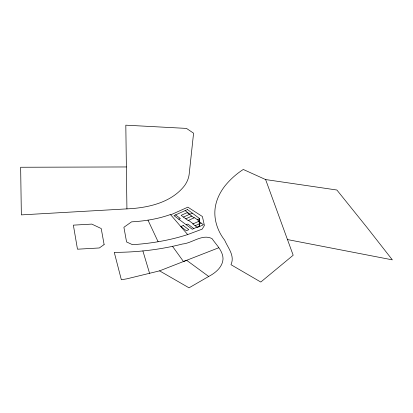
<?xml version="1.0" encoding="UTF-8"?>
<svg xmlns="http://www.w3.org/2000/svg" width="413" height="413" viewBox="0 0 413 413"><rect width="100%" height="100%" fill="white"/><g stroke="black" fill="none" stroke-linecap="round" stroke-linejoin="round"><path stroke-width="0.62" d="M208.694 276.462L189.035 287.825L159.568 270.861L126.961 278.806L121.355 279.771L114.267 252.369C137.209 252.307 160.213 249.736 182.463 244.011C192.169 243.236 202.385 233.546 212.07 238.652C216.252 244.883 222.999 250.794 223.035 258.925C222.55 267.175 215.483 272.895 208.694 276.462L186.63 260.298L183.48 261.532L172.546 246.385M170.734 214.837L187.869 207.166L202.406 216.526L204.399 225.503L202.153 229.143L187.662 234.569C169.836 240.366 151.194 243.458 132.516 244.697L126.574 241.961L123.9 227.279L131.582 221.843C144.787 221.141 157.978 218.962 170.461 214.517L187.662 234.569M178.783 219.215L180.352 218.513L175.52 214.915M183.465 217.073L189.469 214.383M192.324 213.154L189.954 214.213L185.122 210.615M185.793 218.807L191.792 216.118M186.227 224.76L187.796 224.058L193.831 228.549M197.404 219.757L199.19 218.957M195.101 225.735L201.105 223.051M159.568 270.861L218.73 247.769M126.373 166.955L20.65 167.25L21.347 214.889L131.226 208.637C150.642 207.207 172.071 201.75 184.554 185.664A64.268 37.103 0 0 0 189.206 173.909L193.578 133.192L186.48 128.407L125.815 125.175L126.93 208.885M265.621 179.562L293.178 255.234L260.799 282.043L230.975 264.687C235.121 255.657 227.94 247.903 224.662 240.165C217.465 230.97 213.48 219.029 215.261 207.347A116.564 67.298 0 0 1 225.09 185.742C230.253 179.407 236.401 173.878 243.288 169.469L265.621 179.562L336.889 190.021L367.699 228.348L392.35 259.86L287.474 239.571M194.12 217.852L187.141 212.654L181.137 215.338L188.121 220.537L194.559 217.656L199.216 221.12L192.773 224.006L197.429 227.47L203.433 224.78L198.777 221.316M188.555 220.341L193.212 223.81M147.978 220.144L158.096 241.739M142.883 250.928L149.568 273.298M199.18 218.255L199.273 226.118M104.122 244.568L99.332 247.965L77.479 249.204L73.364 225.147L91.789 224.099L101.211 228.534L104.122 244.568M187.492 209.556L173.95 215.617L192.262 229.251L199.613 225.963L199.525 218.513L187.492 209.556M183.243 225.498L180.842 226.572L186.428 230.728L188.829 229.654L183.243 225.498"/></g></svg>
